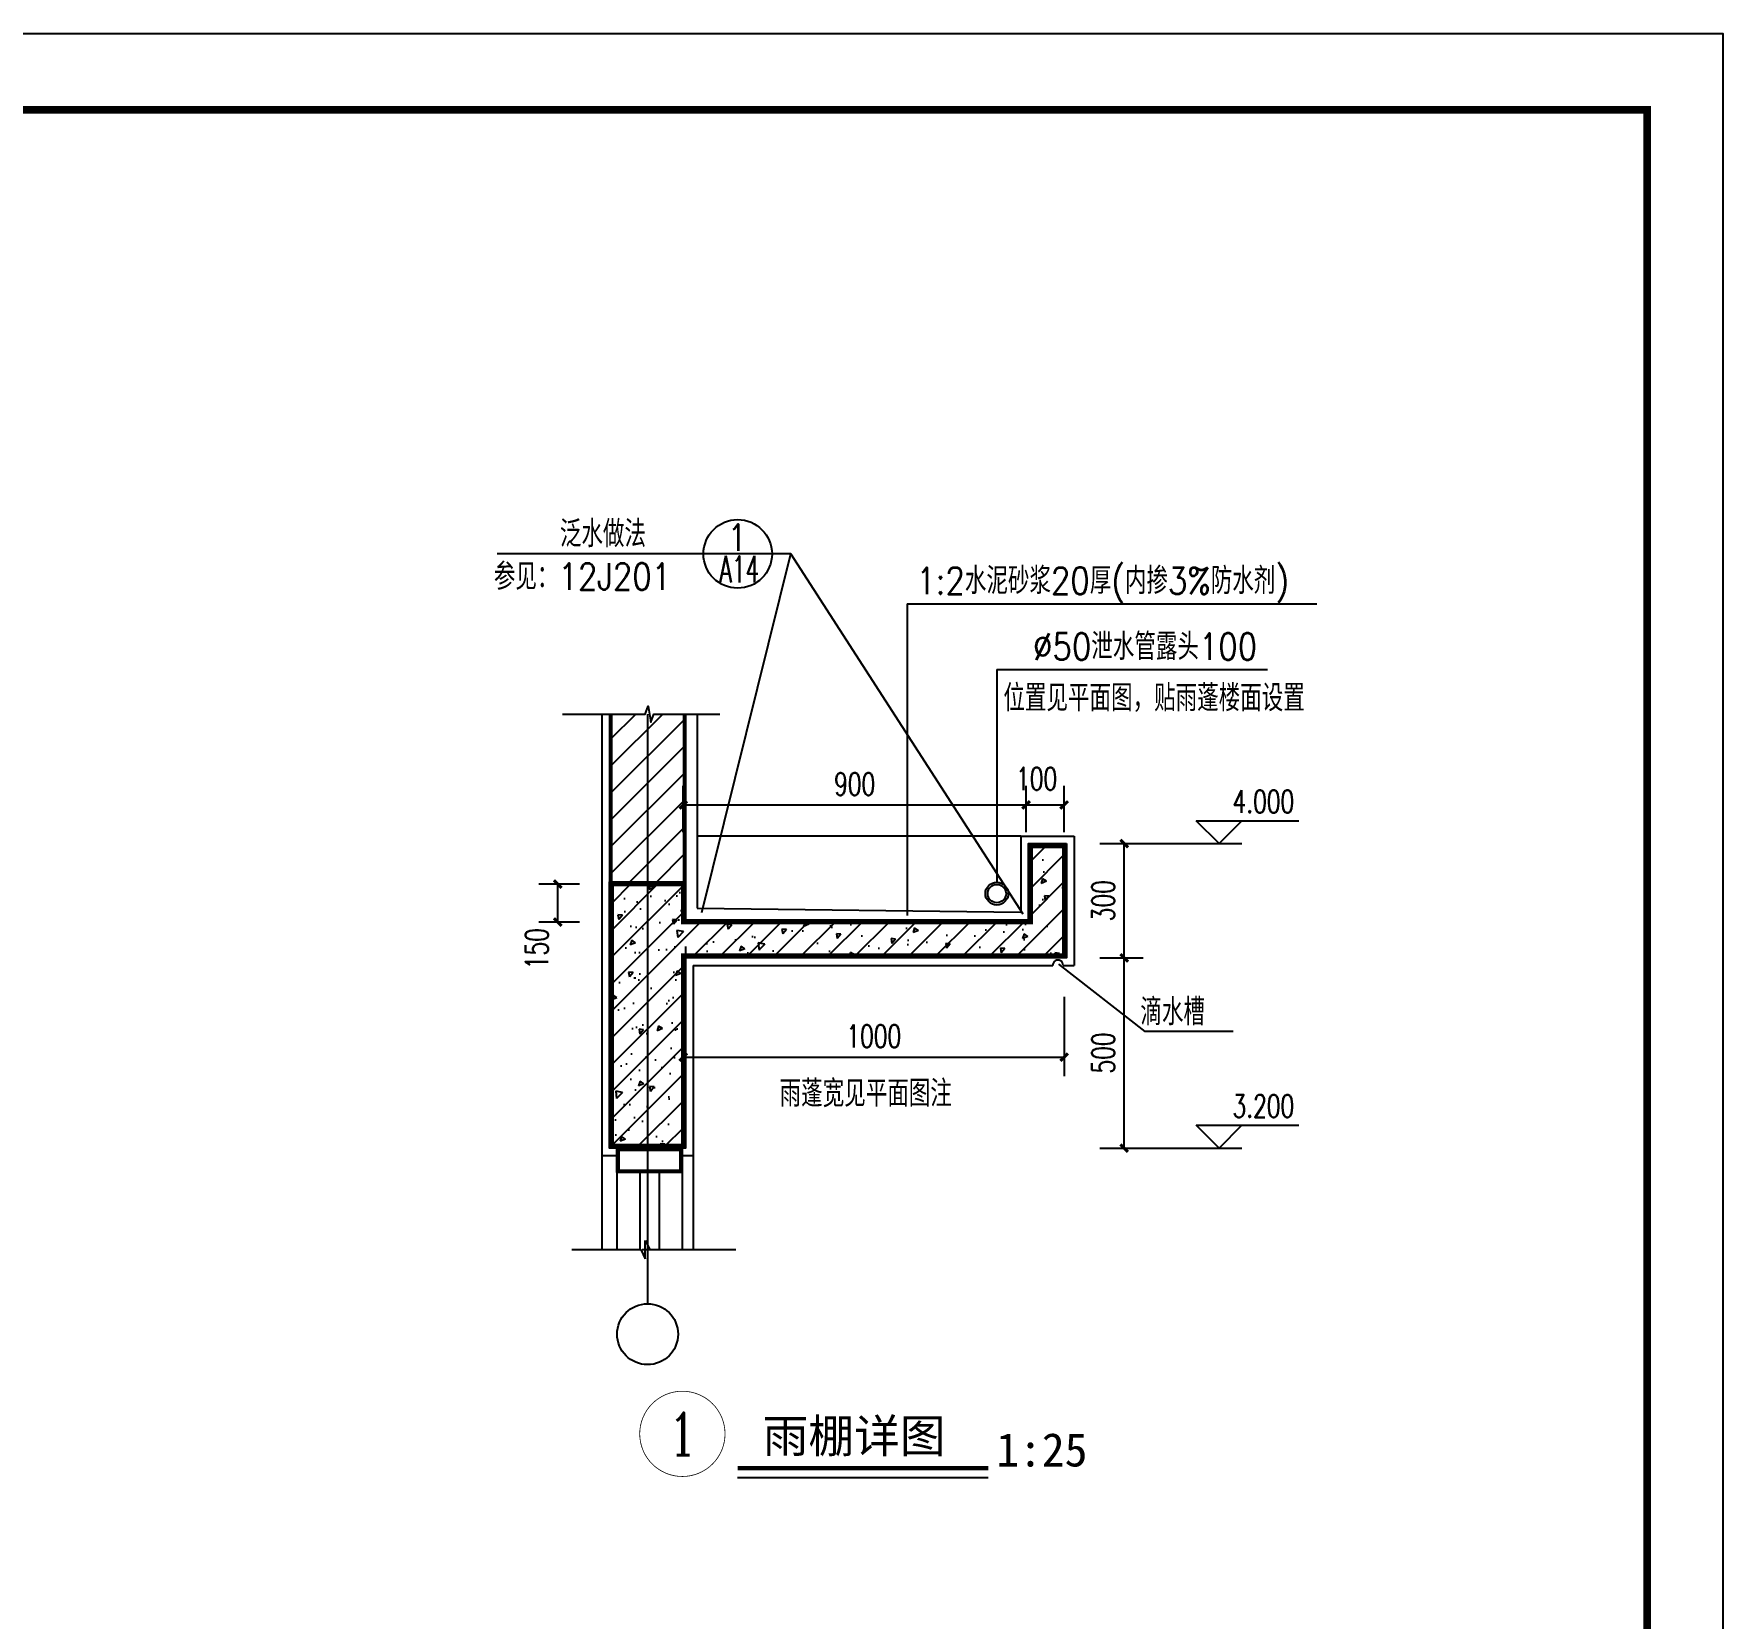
# Model space of a CAD drawing. Extents: x 5191187 to 5306989, y -468291 to -238224.
# Drawn here: x 5255767 to 5277946, y -447100 to -426291 of the extents above; entities that cross this region are included whole.
import ezdxf
from ezdxf.enums import TextEntityAlignment as Align

# ---------------------------------------------------------------- set-up
doc = ezdxf.new("R2010")
doc.units = 0
doc.header["$LTSCALE"] = 1000
doc.header["$MEASUREMENT"] = 0
doc.layers.get('0').update_dxf_attribs({"linetype": 'CONTINUOUS'})
doc.layers.get('Defpoints').update_dxf_attribs({"linetype": 'CONTINUOUS'})
for name, color, linetype in [('AXIS', 3, 'CONTINUOUS'), ('AXIS_TEXT', 7, 'CONTINUOUS'), ('DIM_ELEV', 3, 'CONTINUOUS'), ('DIM_IDEN', 3, 'CONTINUOUS'), ('DIM_SYMB', 3, 'CONTINUOUS'), ('DOTE', 252, 'CONTINUOUS'), ('PUB_DIM', 3, 'CONTINUOUS'), ('PUB_TEXT', 7, 'CONTINUOUS'), ('PUB_TITLE', 4, 'CONTINUOUS'), ('STAIR', 5, 'CONTINUOUS'), ('WALL', 2, 'CONTINUOUS'), ('WINDOW', 4, 'CONTINUOUS'), ('保温层', 84, 'CONTINUOUS'), ('填充', 251, 'CONTINUOUS'), ('大样', 13, 'CONTINUOUS'), ('文字', 11, 'CONTINUOUS'), ('粉刷层', 140, 'CONTINUOUS')]:
    doc.layers.add(name, color=color, linetype=linetype)
doc.styles.add('-宋体', font='', dxfattribs={"width": 0.8})
doc.styles.add('_TCH_DIM', font='SIMPLEX', dxfattribs={"bigfont": 'GBCBIG'})
doc.styles.add('_TCH_DIM_T3', font='SIMPLEX', dxfattribs={"width": 0.705882, "bigfont": 'GBCBIG'})
doc.styles.add('_TCH_LABEL', font='COMPLEX', dxfattribs={"bigfont": 'GBCBIG'})
doc.styles.add('COMPLEX', font='COMPLEX')
doc.styles.add('HZ1', font='txt.shx', dxfattribs={"bigfont": 'hzdx.shx'})
doc.styles.get('-宋体').set_extended_font_data('SimSun')
doc.dimstyles.new('_TCH_ARCH&&100', dxfattribs={"dimtxt": 297.5, "dimasz": 100, "dimexe": 250, "dimexo": 300, "dimgap": 126.25, "dimtad": 1, "dimdec": 0, "dimzin": 0, "dimdsep": 46, "dimtxsty": '_TCH_DIM_T3', "dimblk": 'ARCHTICK', "dimcen": 0.09, "dimclrt": 7, "dimazin": 2, "dimtfac": 1, "dimtdec": 0, "dimtix": 1, "dimtmove": 2, "dimatfit": 3, "dimfxl": 0, "dimtolj": 1, "dimtzin": 0, "dimarcsym": 0})

# ---------------------------------------------------------------- blocks, each defined once
blk = doc.blocks.new('_ArchTick')
at = {"color": 0, "linetype": 'ByBlock', "const_width": 0.4}
blk.add_lwpolyline([(-0.5, -0.5), (0.5, 0.5)], dxfattribs=at)
blk = doc.blocks.new('*D59')
at = {"layer": 'Defpoints', "color": 0}
for p in [(5269460, -436927), (5270082, -436927), (5269460, -438427)]:
    blk.add_point(p, dxfattribs=at)
at = {"layer": 'PUB_DIM', "color": 0, "lineweight": -2}
for p, q in [((5269760, -436927), (5270332, -436927)), ((5270082, -438427), (5270082, -436927)), ((5269760, -438427), (5270332, -438427))]:
    blk.add_line(p, q, dxfattribs=at)
at = {"layer": 'PUB_DIM', "color": 0, "lineweight": -2, "xscale": 100, "yscale": 100, "zscale": 100}
for p, rotation in [((5270082, -436927), 90), ((5270082, -438427), 270)]:
    blk.add_blockref('_ArchTick', p, dxfattribs=dict(at, rotation=rotation))
at = {"layer": 'PUB_DIM', "color": 7, "insert": (5269807, -437677), "char_height": 297.5, "attachment_point": 5, "rotation": 90, "style": '_TCH_DIM_T3'}
blk.add_mtext('\\A1;300', dxfattribs=at)
blk = doc.blocks.new('*D60')
at = {"layer": 'Defpoints', "color": 0}
for p in [(5269460, -438427), (5270082, -438427), (5269460, -440926)]:
    blk.add_point(p, dxfattribs=at)
at = {"layer": 'PUB_DIM', "color": 0, "lineweight": -2}
for p, q in [((5269760, -438427), (5270332, -438427)), ((5270082, -440926), (5270082, -438427)), ((5269760, -440926), (5270332, -440926))]:
    blk.add_line(p, q, dxfattribs=at)
at = {"layer": 'PUB_DIM', "color": 0, "lineweight": -2, "xscale": 100, "yscale": 100, "zscale": 100}
for p, rotation in [((5270082, -438427), 90), ((5270082, -440926), 270)]:
    blk.add_blockref('_ArchTick', p, dxfattribs=dict(at, rotation=rotation))
at = {"layer": 'PUB_DIM', "color": 7, "insert": (5269807, -439676), "char_height": 297.5, "attachment_point": 5, "rotation": 90, "style": '_TCH_DIM_T3'}
blk.add_mtext('\\A1;500', dxfattribs=at)
blk = doc.blocks.new('*D61')
at = {"layer": 'Defpoints', "color": 0}
for p in [(5269294, -436419), (5268794, -437078), (5269294, -437078)]:
    blk.add_point(p, dxfattribs=at)
at = {"layer": 'PUB_DIM', "color": 0, "lineweight": -2}
for p, q in [((5268794, -436778), (5268794, -436169)), ((5269294, -436778), (5269294, -436169)), ((5268794, -436419), (5269294, -436419))]:
    blk.add_line(p, q, dxfattribs=at)
at = {"layer": 'PUB_DIM', "color": 0, "lineweight": -2, "xscale": 100, "yscale": 100, "zscale": 100, "rotation": 180}
blk.add_blockref('_ArchTick', (5268794, -436419), dxfattribs=at)
at = {"layer": 'PUB_DIM', "color": 0, "lineweight": -2, "xscale": 100, "yscale": 100, "zscale": 100}
blk.add_blockref('_ArchTick', (5269294, -436419), dxfattribs=at)
at = {"layer": 'PUB_DIM', "color": 7, "insert": (5268933, -436074), "char_height": 297.5, "attachment_point": 5, "style": '_TCH_DIM_T3'}
blk.add_mtext('\\A1;100', dxfattribs=at)
blk = doc.blocks.new('*D62')
at = {"layer": 'Defpoints', "color": 0}
for p in [(5268794, -436419), (5264294, -437078), (5268794, -437078)]:
    blk.add_point(p, dxfattribs=at)
at = {"layer": 'PUB_DIM', "color": 0, "lineweight": -2}
for p, q in [((5264294, -436778), (5264294, -436169)), ((5268794, -436778), (5268794, -436169)), ((5264294, -436419), (5268794, -436419))]:
    blk.add_line(p, q, dxfattribs=at)
at = {"layer": 'PUB_DIM', "color": 0, "lineweight": -2, "xscale": 100, "yscale": 100, "zscale": 100, "rotation": 180}
blk.add_blockref('_ArchTick', (5264294, -436419), dxfattribs=at)
at = {"layer": 'PUB_DIM', "color": 0, "lineweight": -2, "xscale": 100, "yscale": 100, "zscale": 100}
blk.add_blockref('_ArchTick', (5268794, -436419), dxfattribs=at)
at = {"layer": 'PUB_DIM', "color": 7, "insert": (5266544, -436144), "char_height": 297.5, "attachment_point": 5, "style": '_TCH_DIM_T3'}
blk.add_mtext('\\A1;900 ', dxfattribs=at)
blk = doc.blocks.new('*D63')
at = {"layer": 'Defpoints', "color": 0}
for p in [(5264294, -438639), (5269294, -438639), (5269294, -439731)]:
    blk.add_point(p, dxfattribs=at)
at = {"layer": 'PUB_DIM', "color": 0, "lineweight": -2}
for p, q in [((5264294, -438939), (5264294, -439981)), ((5269294, -438939), (5269294, -439981)), ((5264294, -439731), (5269294, -439731))]:
    blk.add_line(p, q, dxfattribs=at)
at = {"layer": 'PUB_DIM', "color": 0, "lineweight": -2, "xscale": 100, "yscale": 100, "zscale": 100, "rotation": 180}
blk.add_blockref('_ArchTick', (5264294, -439731), dxfattribs=at)
at = {"layer": 'PUB_DIM', "color": 0, "lineweight": -2, "xscale": 100, "yscale": 100, "zscale": 100}
blk.add_blockref('_ArchTick', (5269294, -439731), dxfattribs=at)
at = {"layer": 'PUB_DIM', "color": 7, "insert": (5266794, -439456), "char_height": 297.5, "attachment_point": 5, "style": '_TCH_DIM_T3'}
blk.add_mtext('\\A1;1000', dxfattribs=at)
blk = doc.blocks.new('*D64')
at = {"layer": 'Defpoints', "color": 0}
for p in [(5262645, -437457), (5263233, -437457), (5263233, -437957)]:
    blk.add_point(p, dxfattribs=at)
at = {"layer": 'PUB_DIM', "color": 0, "lineweight": -2}
for p, q in [((5262933, -437457), (5262395, -437457)), ((5262645, -437957), (5262645, -437457)), ((5262933, -437957), (5262395, -437957))]:
    blk.add_line(p, q, dxfattribs=at)
at = {"layer": 'PUB_DIM', "color": 0, "lineweight": -2, "xscale": 100, "yscale": 100, "zscale": 100}
for p, rotation in [((5262645, -437457), 90), ((5262645, -437957), 270)]:
    blk.add_blockref('_ArchTick', p, dxfattribs=dict(at, rotation=rotation))
at = {"layer": 'PUB_DIM', "color": 7, "insert": (5262370, -438307), "char_height": 297.5, "attachment_point": 5, "rotation": 90, "style": '_TCH_DIM_T3'}
blk.add_mtext('\\A1;150', dxfattribs=at)
blk = doc.blocks.new('_AXISO')
blk.add_circle((0, 0), 0.5)
at = {"layer": 'AXIS_TEXT', "style": 'COMPLEX', "width": 1.041667}
blk.add_attdef('A', text='', height=0.56, dxfattribs=at).set_placement((-0.25, -0.28), (0.25, -0.28), align=Align.FIT)

msp = doc.modelspace()

# ---------------------------------------------------------------- hatches: boundary and pattern name
at = {"layer": '填充'}
h = msp.add_hatch(dxfattribs=at)
h.set_pattern_fill('普通砖', color=256, scale=100, style=0)
h.set_pattern_definition([(45, (289212.66, -23649.3), (-176.776766, 176.776766), [])])
h.paths.add_polyline_path([(5264304.4, -435225.9), (5263906.6, -435225.9), (5263869.4, -435330.9), (5263832.3, -435120.9), (5263794.1, -435225.9), (5263344.4, -435225.9), (5263344.4, -437426.7), (5264304.4, -437426.7)])
h = msp.add_hatch(dxfattribs=at)
h.set_pattern_fill('钢筋混凝土', color=256, scale=100, angle=180, style=0)
h.set_pattern_definition([(225, (5091345.12, -491630.38), (176.7767, -176.7767), []), (230, (5091345.1, -491630.4), (-717.2602, 62.7521), [75, -825]), (175, (5091345.1, -491630.4), (138.7513, -752.192), [60, -660]), (280.4514, (5091285.35, -491625.15), (-578.5094, -689.4395), [63.7402, -701.142]), (226.1842, (5091345.1, -491830.4), (-1067.241, 165.519), [112.5, -1237.5]), (276.6356, (5091256.2, -491816.6), (-934.6627, -974.118), [95.61, -1051.713]), (171.1842, (5091345.1, -491830.4), (-934.662, -974.1186), [90, -990]), (201, (5091245.1, -491780.4), (-596.907, 402.6189), [75, -825]), (146, (5091245.1, -491780.4), (-243.3153, -725.15), [60, -660]), (251.4514, (5091195.4, -491746.8), (-840.2226, -322.5305), [63.7402, -701.142]), (217.5, (5091345.12, -491630.38), (-12.15986, -332.89385), [0, -652, 0, -670, 0, -662.5]), (187.5, (5091345.12, -491630.38), (-263.06954, -394.4117), [0, -382, 0, -637, 0, -252.5]), (147.5, (5091568.12, -491630.38), (-533.82244, 22.55487), [0, -250, 0, -780, 0, -1035]), (137.5, (5091668.1, -491630.4), (-583.1862, -100.105), [0, -325, 0, -518, 0, -735])])
h.paths.add_polyline_path([(5264294.4, -438396.7), (5269294.4, -438396.7), (5269294.4, -436956.7), (5268854.4, -436956.7), (5268854.4, -437956.7), (5264294.4, -437956.7), (5264294.4, -437456.7), (5263354.4, -437456.7), (5263354.4, -437956.7), (5263354.4, -440896.3), (5264294.4, -440896.3)])

# ---------------------------------------------------------------- linework, layer by layer
at = {"color": 4}
for p, q in [((5263794.5, -442138.2), (5263854.5, -442258.2)), ((5263794.5, -442378.2), (5263794.5, -442138.2)), ((5262828.9, -442258.2), (5263734.5, -442258.2)), ((5263734.5, -442258.2), (5263794.5, -442378.2)), ((5263754.5, -442258.2), (5264981.3, -442258.2))]:
    msp.add_line(p, q, dxfattribs=at)
at = {"layer": 'DIM_ELEV'}
for p, q in [((5271327.7, -436926.7), (5271027.7, -436626.7)), ((5271027.7, -436626.7), (5272374.2, -436626.7)), ((5271327.7, -436926.7), (5271627.7, -436626.7)), ((5269853.9, -436926.7), (5271627.7, -436926.7)), ((5271327.7, -440926.3), (5271027.7, -440626.3)), ((5271027.7, -440626.3), (5272374.2, -440626.3)), ((5271327.7, -440926.3), (5271627.7, -440626.3)), ((5269853.9, -440926.3), (5271627.7, -440926.3))]:
    msp.add_line(p, q, dxfattribs=at)
at = {"layer": 'DIM_IDEN', "const_width": 10}
msp.add_lwpolyline([(5264841.5, -444678.2, 1), (5263721.5, -444678.2, 1)], format="xyb", close=True, dxfattribs=at)
at = {"layer": 'DIM_SYMB'}
msp.add_lwpolyline([(5262926.3, -435225.9), (5263794.1, -435225.9), (5263832.3, -435120.9), (5263869.4, -435330.9), (5263906.6, -435225.9), (5264774.4, -435225.9)], dxfattribs=at)
at = {"layer": 'DOTE'}
msp.add_line((5263824.4, -435225.9), (5263824.4, -442969.1), dxfattribs=at)
at = {"layer": 'PUB_TEXT', "const_width": 56}
msp.add_lwpolyline([(5265005.5, -445130.5), (5268297.3, -445130.5)], dxfattribs=at)
at = {"layer": 'PUB_TEXT'}
msp.add_lwpolyline([(5265005.5, -445250.5), (5268297.3, -445250.5)], dxfattribs=at)
at = {"layer": 'PUB_TITLE'}
msp.add_lwpolyline([(5218545.9, -468290.7), (5277945.9, -468290.7), (5277945.9, -426290.7), (5218545.9, -426290.7)], close=True, dxfattribs=at)
at = {"layer": 'PUB_TITLE', "const_width": 100}
msp.add_lwpolyline([(5221045.9, -467290.7), (5276945.9, -467290.7), (5276945.9, -427290.7), (5221045.9, -427290.7)], close=True, dxfattribs=at)
at = {"layer": 'STAIR'}
msp.add_line((5262707.9, -435225.9), (5263544.8, -435225.9), dxfattribs=at)
at = {"layer": 'WALL'}
for p, q in [((5263324.4, -435225.9), (5263324.4, -437926.7)), ((5264324.4, -435225.9), (5264324.4, -437426.7))]:
    msp.add_line(p, q, dxfattribs=at)
at = {"layer": 'WINDOW'}
for p, q in [((5263224.4, -441026.3), (5263224.4, -442258.2)), ((5264424.4, -441026.3), (5264424.4, -442258.2)), ((5263422.6, -441245.4), (5263422.6, -442258.2)), ((5263722.6, -441245.4), (5263722.6, -442258.2)), ((5263977.4, -441245.4), (5263977.4, -442258.2)), ((5264277.4, -441245.4), (5264277.4, -442258.2))]:
    msp.add_line(p, q, dxfattribs=at)
at = {"layer": 'WINDOW', "const_width": 40}
msp.add_lwpolyline([(5263442.6, -440946.3), (5264257.4, -440946.3), (5264257.4, -441225.4), (5263442.6, -441225.4)], close=True, dxfattribs=at)
at = {"layer": 'WINDOW'}
msp.add_lwpolyline([(5263422.6, -440926.3), (5264277.4, -440926.3), (5264277.4, -441245.4), (5263422.6, -441245.4)], close=True, dxfattribs=at)
for radius in [150.3, 120.3]:
    msp.add_circle((5268409.9, -437582.4), radius, dxfattribs=at)
at = {"layer": '保温层'}
for p, q in [((5264324.4, -438276.7), (5264324.4, -440926.3)), ((5264324.4, -440926.3), (5264174.4, -440926.3))]:
    msp.add_line(p, q, dxfattribs=at)
at = {"layer": '填充'}
msp.add_line((5268724.4, -436826.7), (5264474.4, -436826.7), dxfattribs=at)
at = {"layer": '大样', "const_width": 40}
for points in [[(5263344.4, -435225.9), (5263344.4, -437926.7)], [(5264304.4, -435225.9), (5264304.4, -437426.7)]]:
    msp.add_lwpolyline(points, dxfattribs=at)
at = {"layer": '大样'}
msp.add_lwpolyline([(5269324.4, -436926.7), (5269324.4, -438426.7), (5264324.4, -438426.7), (5264324.4, -440926.3), (5263324.4, -440926.3), (5263324.4, -437926.7), (5263324.4, -437926.7), (5263324.4, -437426.7), (5264324.4, -437426.7), (5264324.4, -437926.7), (5268824.4, -437926.7), (5268824.4, -436926.7)], close=True, dxfattribs=at)
at = {"layer": '大样', "const_width": 60}
msp.add_lwpolyline([(5269294.4, -436956.7), (5269294.4, -438396.7), (5264294.4, -438396.7), (5264294.4, -440896.3), (5263354.4, -440896.3), (5263354.4, -437956.7), (5263354.4, -437956.7), (5263354.4, -437456.7), (5264294.4, -437456.7), (5264294.4, -437956.7), (5268854.4, -437956.7), (5268854.4, -436956.7)], close=True, dxfattribs=at)
at = {"layer": '文字'}
for p, q in [((5265705.9, -433121.6), (5261850.9, -433121.6)), ((5264539.2, -437831.9), (5265705.9, -433121.6)), ((5268757.7, -437852.7), (5265705.9, -433121.6)), ((5267232.5, -433775.4), (5267232.5, -437872.1)), ((5267232.5, -433775.4), (5272613, -433775.4)), ((5268410.4, -434638), (5268410.4, -437432.1)), ((5268410.4, -434638), (5271962.5, -434638)), ((5269218.8, -438511.2), (5270353.5, -439392)), ((5271510.3, -439392), (5270353.5, -439392))]:
    msp.add_line(p, q, dxfattribs=at)
msp.add_circle((5265008.4, -433121.6), 450, dxfattribs=at)
at = {"layer": '粉刷层'}
for p, q in [((5263224.4, -435225.9), (5263224.4, -441026.3)), ((5264474.4, -435225.9), (5264474.4, -437773.9)), ((5268724.4, -436826.7), (5268724.4, -437826.7)), ((5268724.4, -436826.7), (5269424.4, -436826.7)), ((5269424.4, -436826.7), (5269424.4, -438526.7)), ((5264474.4, -437773.9), (5268724.4, -437826.7)), ((5264424.4, -438526.7), (5264424.4, -441026.3)), ((5264424.4, -438526.7), (5269144.7, -438526.7)), ((5269279.4, -438526.7), (5269424.4, -438526.7)), ((5263442.6, -441026.3), (5263224.4, -441026.3)), ((5264424.4, -441026.3), (5264277.4, -441026.3))]:
    msp.add_line(p, q, dxfattribs=at)
msp.add_arc((5269212, -438522.5), 67.5, 356.40387, 183.59613, dxfattribs=at)

# ---------------------------------------------------------------- block references
at = {"layer": 'AXIS', "xscale": 800, "yscale": 800, "zscale": 800}
msp.add_blockref('_AXISO', (5263824.4, -443369.1), dxfattribs=at)

# ---------------------------------------------------------------- texts
at = {"layer": 'PUB_TEXT', "style": '_TCH_DIM', "width": 0.705882}
for s, p in [('4.000', (5271504.2, -436521.7)), ('3.200', (5271504.2, -440521.3))]:
    msp.add_text(s, height=297.5, dxfattribs=at).set_placement(p)
at = {"layer": 'PUB_TEXT', "style": '_TCH_LABEL', "width": 1.555556}
msp.add_text('1', height=559.1, dxfattribs=at).set_placement((5264095.1, -444957.7), (5264467.9, -444957.7), align=Align.FIT)
at = {"layer": 'PUB_TEXT', "style": '-宋体'}
for s, p in [('雨棚详图', (5265335.1, -444924.1)), ('1:25', (5268402.2, -445107.1))]:
    msp.add_text(s, height=440, dxfattribs=at).set_placement(p)
at = {"layer": '文字', "style": 'HZ1', "width": 0.85}
for s, p in [('泛水做法', (5262673.5, -433033.2)), ('参见：12J201', (5261806.3, -433593.8)), ('1:2水泥砂浆20厚(内掺3%防水剂)', (5267352.7, -433648.3)), ('%%C50泄水管露头100', (5268885.1, -434514)), ('位置见平面图，贴雨蓬楼面设置', (5268496.2, -435188.5)), ('滴水槽', (5270294.6, -439311.9)), ('雨蓬宽见平面图注', (5265558.3, -440383.2))]:
    msp.add_text(s, height=350, dxfattribs=at).set_placement(p)
at = {"layer": '文字', "style": 'HZ1'}
for s, width, p in [('1', 0.85, (5265000.1, -432907.6)), ('A14', 0.6, (5265030.1, -433323.7))]:
    msp.add_text(s, height=350, dxfattribs=dict(at, width=width)).set_placement(p, align=Align.MIDDLE_CENTER)

# ---------------------------------------------------------------- dimensions: what is measured, and where the dimension line sits
at = {"layer": 'PUB_DIM'}
for p1, p2, distance, text, picture, middle in [((5264294.4, -437078.1), (5268794.4, -437078.1), 659.1, '900 ', '*D62', (5266544.4, -436144)), ((5269459.9, -438426.7), (5269459.9, -436926.7), -622.4, '300', '*D59', (5269807.3, -437676.7)), ((5269459.9, -440926.3), (5269459.9, -438426.7), -622.4, '500', '*D60', (5269807.3, -439676.5)), ((5264294.4, -438638.9), (5269294.4, -438638.9), -1092.4, '1000', '*D63', (5266794.4, -439456.3))]:
    dim = msp.add_aligned_dim(p1=p1, p2=p2, distance=distance, text=text, dimstyle='_TCH_ARCH&&100', dxfattribs=at)
    dim.commit()
    dim.dimension.update_dxf_attribs({"geometry": picture, "text_midpoint": middle})
for base, p1, p2, angle, text, picture, middle in [((5269294.4, -436419), (5268794.4, -437078.1), (5269294.4, -437078.1), 0, '100', '*D61', (5268932.9, -436074)), ((5262644.7, -437456.7), (5263232.6, -437956.7), (5263232.6, -437456.7), 90, '150', '*D64', (5262369.7, -438306.7))]:
    dim = msp.add_linear_dim(base=base, p1=p1, p2=p2, angle=angle, text=text, dimstyle='_TCH_ARCH&&100', dxfattribs=at)
    dim.commit()
    dim.dimension.update_dxf_attribs({"geometry": picture, "text_midpoint": middle, "dimtype": 129})

doc.saveas('drawing.dxf')
